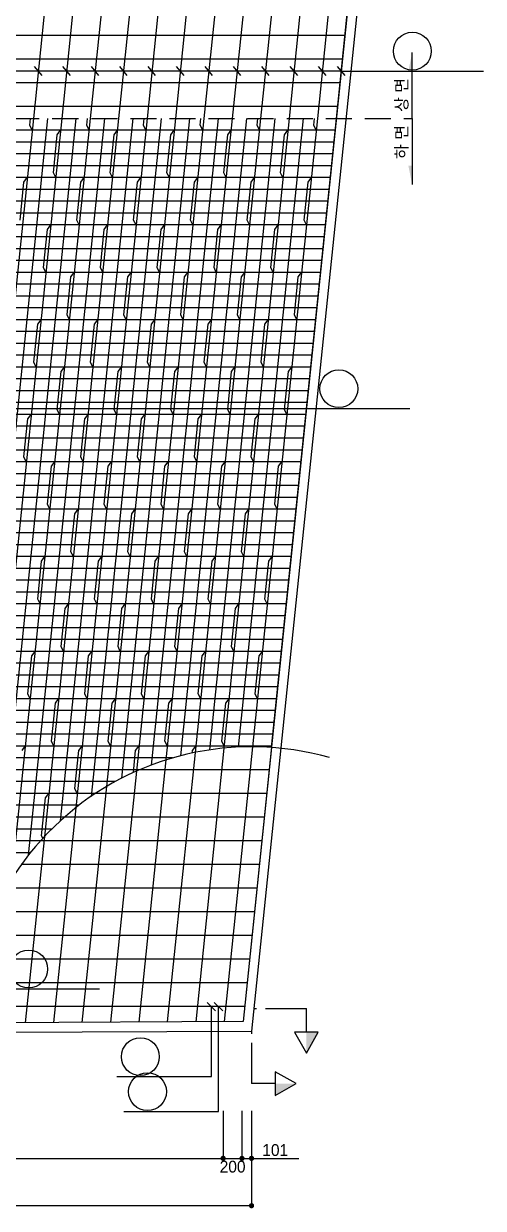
# Model space of a CAD drawing. Extents: x 2629709 to 3675628, y 1179 to 102095.
# Drawn here: x 3608973 to 3613827, y 4023 to 16526 of the extents above; entities that cross this region are included whole.
import ezdxf
from ezdxf.enums import TextEntityAlignment as Align

# ---------------------------------------------------------------- set-up
doc = ezdxf.new("R2010")
doc.units = 0
doc.header["$LTSCALE"] = 550
doc.header["$MEASUREMENT"] = 0
doc.linetypes.add('A-DASHD01', pattern=[0.75, 0.5, -0.25])
doc.layers.get('0').update_dxf_attribs({"linetype": 'CONTINUOUS'})
for name, color, linetype in [('CS-CNTL', 1, 'A-DASHD01'), ('CS-CONC-MAJR', 4, 'CONTINUOUS'), ('CS-CUTL', 1, 'CONTINUOUS'), ('CS-DIML', 1, 'CONTINUOUS'), ('CS-DIMT', 3, 'CONTINUOUS'), ('CS-MISC', 3, 'CONTINUOUS'), ('CS-RBAR-EREC', 6, 'CONTINUOUS'), ('CS-RBAR-MAJR', 6, 'CONTINUOUS'), ('CS-SYMB', 3, 'CONTINUOUS'), ('CS-SYMB-LIN3', 1, 'CONTINUOUS'), ('CS-TEXT', 3, 'CONTINUOUS')]:
    doc.layers.add(name, color=color, linetype=linetype)
doc.styles.add('A_STANDARD', font='Dotum.ttf')
doc.styles.add('TEXT_TBLT', font='txt_____.ttf', dxfattribs={"height": 0.125})

# ---------------------------------------------------------------- blocks, each defined once
blk = doc.blocks.new('CSBNUM1')
at = {"layer": 'CS-SYMB-LIN3'}
blk.add_line((0, 0), (20, 0), dxfattribs=at)
blk.add_circle((5, 4.2), 4, dxfattribs=at)
at = {"layer": 'CS-TEXT', "style": 'A_STANDARD', "flags": 1}
blk.add_attdef('RB_NO', text='', height=2.5, dxfattribs=at).set_placement((5, 4.2), align=Align.MIDDLE)
for tag, p in [('RB_DIA', (11.5, 1.5)), ('RB_LEN', (1.739, -3.958874))]:
    blk.add_attdef(tag, p, '', height=2.5, dxfattribs=at)
blk = doc.blocks.new('CXLEATK')
at = {"layer": 'CS-MISC'}
blk.add_line((-0.883885, 0.883882), (0.883882, -0.883882), dxfattribs=at)
blk = doc.blocks.new('CXDECDR-H')
at = {"color": 6}
for p, q in [((11.098049, 4.986941), (11.098049, 0)), ((0, 0), (0.601318, 0)), ((2.483991, 0), (11.098049, 0))]:
    blk.add_line(p, q, dxfattribs=at)
at = {"color": 3}
blk.add_lwpolyline([(11.098049, 9.406796), (8.598049, 4.986941), (13.598049, 4.986941), (11.098049, 9.406796)], dxfattribs=at)
at = {"color": 2}
blk.add_solid([(11.098049, 9.406796), (11.098049, 9.406796), (11.098049, 4.986941), (13.598049, 4.986941)], dxfattribs=at)
at = {"color": 6, "style": 'TEXT_TBLT', "flags": 1}
blk.add_attdef('SMKV', text='', height=2.5, rotation=90, dxfattribs=at).set_placement((11.08062, 14.211395), align=Align.MIDDLE)
blk.add_attdef('SMKH', text='', height=2.5, rotation=180, dxfattribs=at).set_placement((11.08062, 14.853699), align=Align.CENTER)
blk = doc.blocks.new('CXDECDL-H')
at = {"color": 6}
for p, q in [((-11.098049, 4.986941), (-11.098049, 0)), ((-2.483991, 0), (-11.098049, 0)), ((0, 0), (-0.601318, 0))]:
    blk.add_line(p, q, dxfattribs=at)
at = {"color": 3}
blk.add_lwpolyline([(-11.098049, 9.406796), (-13.598049, 4.986941), (-8.598049, 4.986941), (-11.098049, 9.406796)], dxfattribs=at)
at = {"color": 2}
blk.add_solid([(-11.098049, 9.406796), (-11.098049, 9.406796), (-11.098049, 4.986941), (-13.598049, 4.986941)], dxfattribs=at)
at = {"color": 6, "style": 'TEXT_TBLT', "flags": 1}
blk.add_attdef('SMKV', text='', height=2.5, rotation=90, dxfattribs=at).set_placement((-11.04837, 14.211395), align=Align.MIDDLE)
blk.add_attdef('SMKH', text='', height=2.5, rotation=180, dxfattribs=at).set_placement((-11.115478, 14.853699), align=Align.CENTER)
blk = doc.blocks.new('CXDIMDT2')
at = {"layer": 'CS-MISC', "const_width": 0.5}
blk.add_lwpolyline([(0.25, 0, 1), (-0.25, 0, 1)], format="xyb", close=True, dxfattribs=at)

msp = doc.modelspace()

# ---------------------------------------------------------------- linework, layer by layer
at = {"layer": 'CS-CNTL'}
msp.add_line((3602675, 15525), (3613075, 15525), dxfattribs=at)
at = {"layer": 'CS-CONC-MAJR'}
for p in [(3613372, 25155), (3602656, 5852)]:
    msp.add_line(p, (3611379, 5894), dxfattribs=at)
at = {"layer": 'CS-CUTL'}
msp.add_arc((3611379, 5894), 3000, 74.093, 190.2794, dxfattribs=at)
at = {"layer": 'CS-DIML'}
for p, q in [((3612327, 16026), (3603727, 16026)), ((3612327, 16026), (3612827, 16026)), ((3607634, 12463), (3612051, 12463)), ((3610955, 5413), (3610955, 6151)), ((3611030, 5044), (3611030, 6151)), ((3611079, 5050), (3611079, 4525)), ((3611278, 5050), (3611278, 4525)), ((3611379, 5050), (3611379, 4525)), ((3602675, 4550), (3611079, 4550)), ((3611079, 4550), (3611278, 4550)), ((3611278, 4550), (3611379, 4550)), ((3611379, 4550), (3611379, 4025)), ((3611379, 4550), (3611879, 4550)), ((3611379, 4050), (3602374, 4050))]:
    msp.add_line(p, q, dxfattribs=at)
at = {"layer": 'CS-RBAR-EREC'}
for p, q in [((3609038, 15453), (3609045, 15525)), ((3609638, 15453), (3609645, 15525)), ((3610238, 15453), (3610245, 15525)), ((3610838, 15453), (3610845, 15525)), ((3611438, 15453), (3611445, 15525)), ((3612038, 15453), (3612045, 15525)), ((3609063, 15401), (3609038, 15453)), ((3609328, 15354), (3609363, 15401)), ((3609663, 15401), (3609638, 15453)), ((3609928, 15354), (3609963, 15401)), ((3610263, 15401), (3610238, 15453)), ((3610528, 15354), (3610563, 15401)), ((3610863, 15401), (3610838, 15453)), ((3611128, 15354), (3611163, 15401)), ((3611463, 15401), (3611438, 15453)), ((3611728, 15354), (3611763, 15401)), ((3612063, 15401), (3612038, 15453)), ((3609286, 14953), (3609328, 15354)), ((3609886, 14953), (3609928, 15354)), ((3610486, 14953), (3610528, 15354)), ((3611086, 14953), (3611128, 15354)), ((3611686, 14953), (3611728, 15354)), ((3608976, 14854), (3609011, 14901)), ((3609311, 14901), (3609286, 14953)), ((3609576, 14854), (3609611, 14901)), ((3609911, 14901), (3609886, 14953)), ((3610176, 14854), (3610211, 14901)), ((3610511, 14901), (3610486, 14953)), ((3610776, 14854), (3610811, 14901)), ((3611111, 14901), (3611086, 14953)), ((3611376, 14854), (3611411, 14901)), ((3611711, 14901), (3611686, 14953)), ((3611976, 14854), (3612011, 14901)), ((3608934, 14453), (3608976, 14854)), ((3609534, 14453), (3609576, 14854)), ((3610134, 14453), (3610176, 14854)), ((3610734, 14453), (3610776, 14854)), ((3611334, 14453), (3611376, 14854)), ((3611934, 14453), (3611976, 14854)), ((3609224, 14354), (3609259, 14401)), ((3609559, 14401), (3609534, 14453)), ((3609824, 14354), (3609859, 14401)), ((3610159, 14401), (3610134, 14453)), ((3610424, 14354), (3610459, 14401)), ((3610759, 14401), (3610734, 14453)), ((3611024, 14354), (3611059, 14401)), ((3611359, 14401), (3611334, 14453)), ((3611624, 14354), (3611659, 14401)), ((3611959, 14401), (3611934, 14453)), ((3609183, 13953), (3609224, 14354)), ((3609783, 13953), (3609824, 14354)), ((3610383, 13953), (3610424, 14354)), ((3610983, 13953), (3611024, 14354)), ((3611583, 13953), (3611624, 14354)), ((3609207, 13901), (3609183, 13953)), ((3609472, 13854), (3609507, 13901)), ((3609807, 13901), (3609783, 13953)), ((3610072, 13854), (3610107, 13901)), ((3610407, 13901), (3610383, 13953)), ((3610672, 13854), (3610707, 13901)), ((3611007, 13901), (3610983, 13953)), ((3611272, 13854), (3611307, 13901)), ((3611607, 13901), (3611583, 13953)), ((3611872, 13854), (3611907, 13901)), ((3609431, 13453), (3609472, 13854)), ((3610031, 13453), (3610072, 13854)), ((3610631, 13453), (3610672, 13854)), ((3611231, 13453), (3611272, 13854)), ((3611831, 13453), (3611872, 13854)), ((3609121, 13354), (3609156, 13401)), ((3609456, 13401), (3609431, 13453)), ((3609721, 13354), (3609756, 13401)), ((3610056, 13401), (3610031, 13453)), ((3610321, 13354), (3610356, 13401)), ((3610656, 13401), (3610631, 13453)), ((3610921, 13354), (3610956, 13401)), ((3611256, 13401), (3611231, 13453)), ((3611521, 13354), (3611556, 13401)), ((3611856, 13401), (3611831, 13453)), ((3609079, 12953), (3609121, 13354)), ((3609679, 12953), (3609721, 13354)), ((3610279, 12953), (3610321, 13354)), ((3610879, 12953), (3610921, 13354)), ((3611479, 12953), (3611521, 13354)), ((3609104, 12901), (3609079, 12953)), ((3609369, 12854), (3609404, 12901)), ((3609704, 12901), (3609679, 12953)), ((3609969, 12854), (3610004, 12901)), ((3610304, 12901), (3610279, 12953)), ((3610569, 12854), (3610604, 12901)), ((3610904, 12901), (3610879, 12953)), ((3611169, 12854), (3611204, 12901)), ((3611504, 12901), (3611479, 12953)), ((3611769, 12854), (3611804, 12901)), ((3609327, 12453), (3609369, 12854)), ((3609927, 12453), (3609969, 12854)), ((3610527, 12453), (3610569, 12854)), ((3611127, 12453), (3611169, 12854)), ((3611727, 12453), (3611769, 12854)), ((3609017, 12354), (3609052, 12401)), ((3609352, 12401), (3609327, 12453)), ((3609617, 12354), (3609652, 12401)), ((3609952, 12401), (3609927, 12453)), ((3610217, 12354), (3610252, 12401)), ((3610552, 12401), (3610527, 12453)), ((3610817, 12354), (3610852, 12401)), ((3611152, 12401), (3611127, 12453)), ((3611417, 12354), (3611452, 12401)), ((3611752, 12401), (3611727, 12453)), ((3608976, 11953), (3609017, 12354)), ((3609576, 11953), (3609617, 12354)), ((3610176, 11953), (3610217, 12354)), ((3610776, 11953), (3610817, 12354)), ((3611376, 11953), (3611417, 12354)), ((3609000, 11901), (3608976, 11953)), ((3609265, 11854), (3609300, 11901)), ((3609600, 11901), (3609576, 11953)), ((3609865, 11854), (3609900, 11901)), ((3610200, 11901), (3610176, 11953)), ((3610465, 11854), (3610500, 11901)), ((3610800, 11901), (3610776, 11953)), ((3611065, 11854), (3611100, 11901)), ((3611400, 11901), (3611376, 11953)), ((3611665, 11854), (3611700, 11901)), ((3609224, 11453), (3609265, 11854)), ((3609824, 11453), (3609865, 11854)), ((3610424, 11453), (3610465, 11854)), ((3611024, 11453), (3611065, 11854)), ((3611624, 11453), (3611665, 11854)), ((3609249, 11401), (3609224, 11453)), ((3609514, 11354), (3609549, 11401)), ((3609849, 11401), (3609824, 11453)), ((3610114, 11354), (3610149, 11401)), ((3610449, 11401), (3610424, 11453)), ((3610714, 11354), (3610749, 11401)), ((3611049, 11401), (3611024, 11453)), ((3611314, 11354), (3611349, 11401)), ((3611649, 11401), (3611624, 11453)), ((3609472, 10953), (3609514, 11354)), ((3610072, 10953), (3610114, 11354)), ((3610672, 10953), (3610714, 11354)), ((3611272, 10953), (3611314, 11354)), ((3609162, 10854), (3609197, 10901)), ((3609497, 10901), (3609472, 10953)), ((3609762, 10854), (3609797, 10901)), ((3610097, 10901), (3610072, 10953)), ((3610362, 10854), (3610397, 10901)), ((3610697, 10901), (3610672, 10953)), ((3610962, 10854), (3610997, 10901)), ((3611297, 10901), (3611272, 10953)), ((3611562, 10854), (3611597, 10901)), ((3609121, 10453), (3609162, 10854)), ((3609721, 10453), (3609762, 10854)), ((3610321, 10453), (3610362, 10854)), ((3610921, 10453), (3610962, 10854)), ((3611521, 10453), (3611562, 10854)), ((3609145, 10401), (3609121, 10453)), ((3609410, 10354), (3609445, 10401)), ((3609745, 10401), (3609721, 10453)), ((3610010, 10354), (3610045, 10401)), ((3610345, 10401), (3610321, 10453)), ((3610610, 10354), (3610645, 10401)), ((3610945, 10401), (3610921, 10453)), ((3611210, 10354), (3611245, 10401)), ((3611545, 10401), (3611521, 10453)), ((3609369, 9953), (3609410, 10354)), ((3609969, 9953), (3610010, 10354)), ((3610569, 9953), (3610610, 10354)), ((3611169, 9953), (3611210, 10354)), ((3609058, 9854), (3609093, 9901)), ((3609393, 9901), (3609369, 9953)), ((3609658, 9854), (3609693, 9901)), ((3609993, 9901), (3609969, 9953)), ((3610258, 9854), (3610293, 9901)), ((3610593, 9901), (3610569, 9953)), ((3610858, 9854), (3610893, 9901)), ((3611193, 9901), (3611169, 9953)), ((3611458, 9854), (3611493, 9901)), ((3609017, 9453), (3609058, 9854)), ((3609617, 9453), (3609658, 9854)), ((3610217, 9453), (3610258, 9854)), ((3610817, 9453), (3610858, 9854)), ((3611417, 9453), (3611458, 9854)), ((3609042, 9401), (3609017, 9453)), ((3609307, 9354), (3609342, 9401)), ((3609642, 9401), (3609617, 9453)), ((3609907, 9354), (3609942, 9401)), ((3610242, 9401), (3610217, 9453)), ((3610507, 9354), (3610542, 9401)), ((3610842, 9401), (3610817, 9453)), ((3611107, 9354), (3611142, 9401)), ((3611442, 9401), (3611417, 9453)), ((3609265, 8953), (3609307, 9354)), ((3609865, 8953), (3609907, 9354)), ((3610465, 8953), (3610507, 9354)), ((3611065, 8953), (3611107, 9354)), ((3608955, 8854), (3608990, 8901)), ((3609290, 8901), (3609265, 8953)), ((3609555, 8854), (3609590, 8901)), ((3609890, 8901), (3609865, 8953)), ((3610155, 8854), (3610190, 8901)), ((3610490, 8901), (3610465, 8953)), ((3610755, 8854), (3610790, 8901)), ((3611090, 8901), (3611065, 8953)), ((3611385, 8894), (3611390, 8901)), ((3609514, 8453), (3609555, 8854)), ((3610131, 8622), (3610155, 8854)), ((3610752, 8828), (3610755, 8854)), ((3609203, 8354), (3609238, 8401)), ((3609538, 8401), (3609514, 8453)), ((3609162, 7953), (3609203, 8354)), ((3609174, 7928), (3609162, 7953))]:
    msp.add_line(p, q, dxfattribs=at)
at = {"layer": 'CS-RBAR-MAJR'}
for p, q in [((3610063, 25072), (3609075, 15525)), ((3610363, 25071), (3609375, 15525)), ((3613261, 25056), (3611289, 5994)), ((3610563, 24102), (3609675, 15525)), ((3610810, 23594), (3609975, 15525)), ((3611072, 23228), (3610275, 15525)), ((3611343, 22945), (3610575, 15525)), ((3611620, 22720), (3610875, 15525)), ((3611901, 22540), (3611175, 15525)), ((3612187, 22399), (3611475, 15525)), ((3612476, 22292), (3611775, 15525)), ((3612768, 22217), (3612075, 15525)), ((3612275, 15525), (3612964, 22183)), ((3612365, 16401), (3603567, 16401)), ((3612340, 16151), (3603541, 16151)), ((3612314, 15901), (3603515, 15901)), ((3612288, 15651), (3603489, 15651)), ((3609075, 15526), (3608088, 5978)), ((3609225, 15526), (3608238, 5979)), ((3609375, 15526), (3608442, 6508)), ((3609525, 15526), (3608660, 7162)), ((3609675, 15526), (3608845, 7500)), ((3609825, 15526), (3609021, 7749)), ((3609975, 15526), (3609191, 7947)), ((3610125, 15526), (3609358, 8112)), ((3610275, 15526), (3609523, 8251)), ((3610425, 15526), (3609685, 8370)), ((3610575, 15526), (3609846, 8473)), ((3610725, 15526), (3610005, 8561)), ((3610875, 15526), (3610163, 8636)), ((3611025, 15526), (3610319, 8701)), ((3611175, 15526), (3610475, 8755)), ((3611325, 15526), (3610629, 8799)), ((3611475, 15526), (3610783, 8834)), ((3611625, 15526), (3610936, 8861)), ((3611775, 15526), (3611088, 8880)), ((3611925, 15526), (3611239, 8891)), ((3612075, 15526), (3611389, 8894)), ((3611588, 8887), (3612275, 15526)), ((3612262, 15401), (3603463, 15401)), ((3612249, 15276), (3603450, 15276)), ((3612236, 15151), (3603437, 15151)), ((3612223, 15026), (3603424, 15026)), ((3612210, 14901), (3603411, 14901)), ((3612197, 14776), (3603398, 14776)), ((3612184, 14651), (3603385, 14651)), ((3612171, 14526), (3603373, 14526)), ((3612159, 14401), (3603360, 14401)), ((3612146, 14276), (3603347, 14276)), ((3612133, 14151), (3603334, 14151)), ((3612120, 14026), (3603321, 14026)), ((3612107, 13901), (3603308, 13901)), ((3612094, 13776), (3603295, 13776)), ((3612081, 13651), (3603282, 13651)), ((3612068, 13526), (3603269, 13526)), ((3612055, 13401), (3603256, 13401)), ((3612042, 13276), (3603243, 13276)), ((3612029, 13151), (3603230, 13151)), ((3612016, 13026), (3603217, 13026)), ((3612003, 12901), (3603204, 12901)), ((3611990, 12776), (3603191, 12776)), ((3611977, 12651), (3603179, 12651)), ((3611965, 12526), (3603166, 12526)), ((3611952, 12401), (3603153, 12401)), ((3611939, 12276), (3603140, 12276)), ((3611926, 12151), (3603127, 12151)), ((3611913, 12026), (3603114, 12026)), ((3611900, 11901), (3603101, 11901)), ((3611887, 11776), (3603088, 11776)), ((3611874, 11651), (3603075, 11651)), ((3611861, 11526), (3603062, 11526)), ((3611848, 11401), (3603049, 11401)), ((3611835, 11276), (3603036, 11276)), ((3611822, 11151), (3603023, 11151)), ((3611809, 11026), (3603010, 11026)), ((3611796, 10901), (3602997, 10901)), ((3611783, 10776), (3602985, 10776)), ((3611771, 10651), (3602972, 10651)), ((3611758, 10526), (3602959, 10526)), ((3611745, 10401), (3602946, 10401)), ((3611732, 10276), (3602933, 10276)), ((3611719, 10151), (3602920, 10151)), ((3611706, 10026), (3602907, 10026)), ((3611693, 9901), (3602894, 9901)), ((3611680, 9776), (3602881, 9776)), ((3611667, 9651), (3602868, 9651)), ((3611654, 9526), (3602855, 9526)), ((3611641, 9401), (3602842, 9401)), ((3611628, 9276), (3602829, 9276)), ((3611615, 9151), (3602816, 9151)), ((3611602, 9026), (3602804, 9026)), ((3611589, 8901), (3602791, 8901)), ((3611088, 8880), (3610789, 5991)), ((3611389, 8894), (3611089, 5993)), ((3611588, 8887), (3611289, 5994)), ((3610544, 8776), (3602778, 8776)), ((3610475, 8755), (3610189, 5988)), ((3610783, 8834), (3610489, 5990)), ((3610195, 8651), (3602765, 8651)), ((3610163, 8636), (3609889, 5987)), ((3611564, 8651), (3610195, 8651)), ((3609938, 8526), (3602752, 8526)), ((3609731, 8401), (3602739, 8401)), ((3609846, 8473), (3609588, 5985)), ((3611538, 8401), (3609731, 8401)), ((3609555, 8276), (3602726, 8276)), ((3609402, 8151), (3602713, 8151)), ((3609523, 8251), (3609288, 5984)), ((3611512, 8151), (3609402, 8151)), ((3609268, 8026), (3602700, 8026)), ((3609149, 7901), (3602687, 7901)), ((3609191, 7947), (3608988, 5982)), ((3611486, 7901), (3609149, 7901)), ((3609042, 7776), (3602674, 7776)), ((3611460, 7651), (3608947, 7651)), ((3611434, 7401), (3608785, 7401)), ((3611408, 7151), (3608655, 7151)), ((3611383, 6901), (3608553, 6901)), ((3611357, 6651), (3608476, 6651)), ((3611331, 6401), (3608422, 6401)), ((3611305, 6151), (3608390, 6151)), ((3611289, 5994), (3602700, 5952))]:
    msp.add_line(p, q, dxfattribs=at)
at = {"layer": 'CS-SYMB', "linetype": 'Continuous'}
for q in [(3613075, 16223), (3613075, 14828)]:
    msp.add_line((3613075, 15525), q, dxfattribs=at)
at = {"layer": 'CS-SYMB'}
for points in [[(3613035, 16023), (3613075, 16023), (3613035, 16023), (3613075, 16223)], [(3613035, 15028), (3613075, 15028), (3613035, 15028), (3613075, 14828)]]:
    msp.add_solid(points, dxfattribs=at)

# ---------------------------------------------------------------- block references
at = {"layer": 'CS-RBAR-MAJR', "xscale": 50, "yscale": 50, "zscale": 50}
for p in [(3612827, 16026), (3612051, 12463), (3608775, 6338), (3609955, 5413), (3610030, 5044)]:
    msp.add_blockref('CSBNUM1', p, dxfattribs=at)
at = {"layer": 'CS-SYMB'}
for name, p, xscale, yscale, zscale, rotation in [('CXLEATK', (3609127, 16026), 50, 50, 50, 174.093), ('CXLEATK', (3609427, 16026), 50, 50, 50, 174.093), ('CXLEATK', (3609727, 16026), 50, 50, 50, 174.093), ('CXLEATK', (3610027, 16026), 50, 50, 50, 174.093), ('CXLEATK', (3610327, 16026), 50, 50, 50, 174.093), ('CXLEATK', (3610627, 16026), 50, 50, 50, 174.093), ('CXLEATK', (3610927, 16026), 50, 50, 50, 174.093), ('CXLEATK', (3611227, 16026), 50, 50, 50, 174.093), ('CXLEATK', (3611527, 16026), 50, 50, 50, 174.093), ('CXLEATK', (3611827, 16026), 50, 50, 50, 174.093), ('CXLEATK', (3612127, 16026), 50, 50, 50, 174.093), ('CXLEATK', (3612327, 16026), 50, 50, 50, 174.093), ('CXDECDL-H', (3611403, 6130), 50, 50, 50, 180), ('CXDECDR-H', (3611379, 5894), 50, 50, 50, 270), ('CXDIMDT2', (3611079, 4550), 55, 55, 55, 90), ('CXDIMDT2', (3611079, 4550), 55, 55, 55, 90), ('CXDIMDT2', (3611278, 4550), 55, 55, 55, 90), ('CXDIMDT2', (3611278, 4550), 55, 55, 55, 90), ('CXDIMDT2', (3611379, 4550), 55, 55, 55, 90), ('CXDIMDT2', (3611379, 4550), 55, 55, 55, 90), ('CXDIMDT2', (3611379, 4050), 55, 55, 55, 90)]:
    msp.add_blockref(name, p, dxfattribs=dict(at, xscale=xscale, yscale=yscale, zscale=zscale, rotation=rotation))
at = {"layer": 'CS-SYMB', "xscale": 50, "yscale": 50, "zscale": 50}
for p in [(3610955, 6151), (3611030, 6151)]:
    msp.add_blockref('CXLEATK', p, dxfattribs=at)

# ---------------------------------------------------------------- texts
at = {"layer": 'CS-DIMT', "style": 'A_STANDARD'}
msp.add_text('101', height=125, dxfattribs=at).set_placement((3611629, 4575), align=Align.CENTER)
msp.add_text('200', height=125, dxfattribs=at).set_placement((3611179, 4525), align=Align.TOP_CENTER)
at = {"layer": 'CS-SYMB', "linetype": 'Continuous', "style": 'A_STANDARD'}
for s, p in [('상 면', (3613025, 15774)), ('하 면', (3613025, 15277))]:
    msp.add_text(s, height=125, rotation=90, dxfattribs=at).set_placement(p, align=Align.CENTER)

doc.saveas('drawing.dxf')
